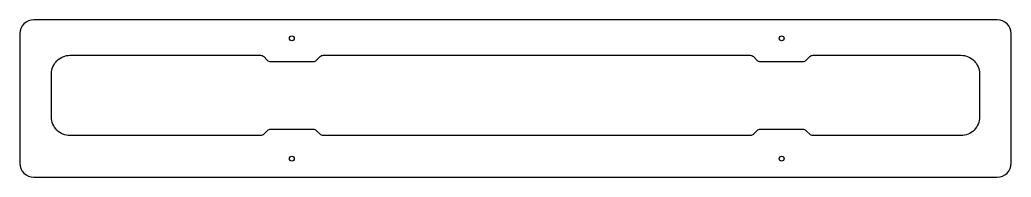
# Model space of a CAD drawing. Header units: millimetres. Extents: x 159 to 480, y -33 to 18.
import ezdxf

# ---------------------------------------------------------------- set-up
doc = ezdxf.new("R2010")
doc.units = ezdxf.units.MM
doc.layers.get('0').update_dxf_attribs({"linetype": 'CONTINUOUS'})

msp = doc.modelspace()

# ---------------------------------------------------------------- linework, layer by layer
for points in [[(163.94, -33.32), (475.59, -33.32, 0.414214), (480.09, -28.82), (480.09, 13.18, 0.414214), (475.59, 17.68), (163.94, 17.68, 0.414214), (159.44, 13.18), (159.44, -28.82, 0.414214)], [(397.85, -18.26), (396.72, -19.38, -0.198912), (395.66, -19.82), (257.61, -19.82, -0.198912), (256.55, -19.38), (255.42, -18.26, 0.198912), (254.36, -17.82), (240.51, -17.82, 0.198912), (239.45, -18.26), (238.32, -19.38, -0.198912), (237.26, -19.82), (175.69, -19.82, -0.414214), (169.69, -13.82), (169.69, 0.18, -0.414214), (175.69, 6.18), (237.26, 6.18, -0.198912), (238.32, 5.74), (239.45, 4.62, 0.198912), (240.51, 4.18), (254.36, 4.18, 0.198912), (255.42, 4.62), (256.55, 5.74, -0.198912), (257.61, 6.18), (395.66, 6.18, -0.198912), (396.72, 5.74), (397.85, 4.62, 0.198912), (398.91, 4.18), (412.76, 4.18, 0.198912), (413.82, 4.62), (414.95, 5.74, -0.198912), (416.01, 6.18), (463.84, 6.18, -0.414214), (469.84, 0.18), (469.84, -13.82, -0.414214), (463.84, -19.82), (416.01, -19.82, -0.198912), (414.95, -19.38), (413.82, -18.26, 0.198912), (412.76, -17.82), (398.91, -17.82, 0.198912)]]:
    msp.add_lwpolyline(points, format="xyb", close=True)
for centre in [(247.42, 11.68), (405.84, 11.68), (247.42, -27.32), (405.84, -27.32)]:
    msp.add_circle(centre, 0.8)

doc.saveas('drawing.dxf')
